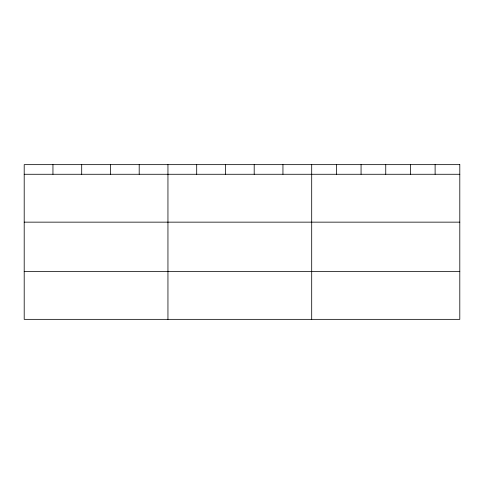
<?xml version="1.0" encoding="UTF-8"?>
<svg xmlns="http://www.w3.org/2000/svg" width="484" height="484" viewBox="0 0 484 484"><rect width="100%" height="100%" fill="white"/><g stroke="black" fill="none" stroke-linecap="round" stroke-linejoin="round"><path stroke-width="0.73" d="M24.2 174.27L459.8 174.27M24.2 222.15L459.8 222.15M24.2 271.47L459.8 271.47M435.116 164.651L435.116 174.27M410.432 164.651L410.432 174.27M385.748 164.651L385.748 174.27M361.064 164.651L361.064 174.27M336.38 164.651L336.38 174.27M311.696 164.651L311.696 319.349M282.946 164.651L282.946 174.27M254.197 164.651L254.197 174.27M225.447 164.651L225.447 174.27M196.698 164.651L196.698 174.27M167.948 164.651L167.948 319.349M139.198 164.651L139.198 174.27M110.449 164.651L110.449 174.27M81.699 164.651L81.699 174.27M52.95 164.651L52.95 174.27M459.8 164.651L24.2 164.651L24.2 319.349L459.8 319.349L459.8 164.651"/></g></svg>
